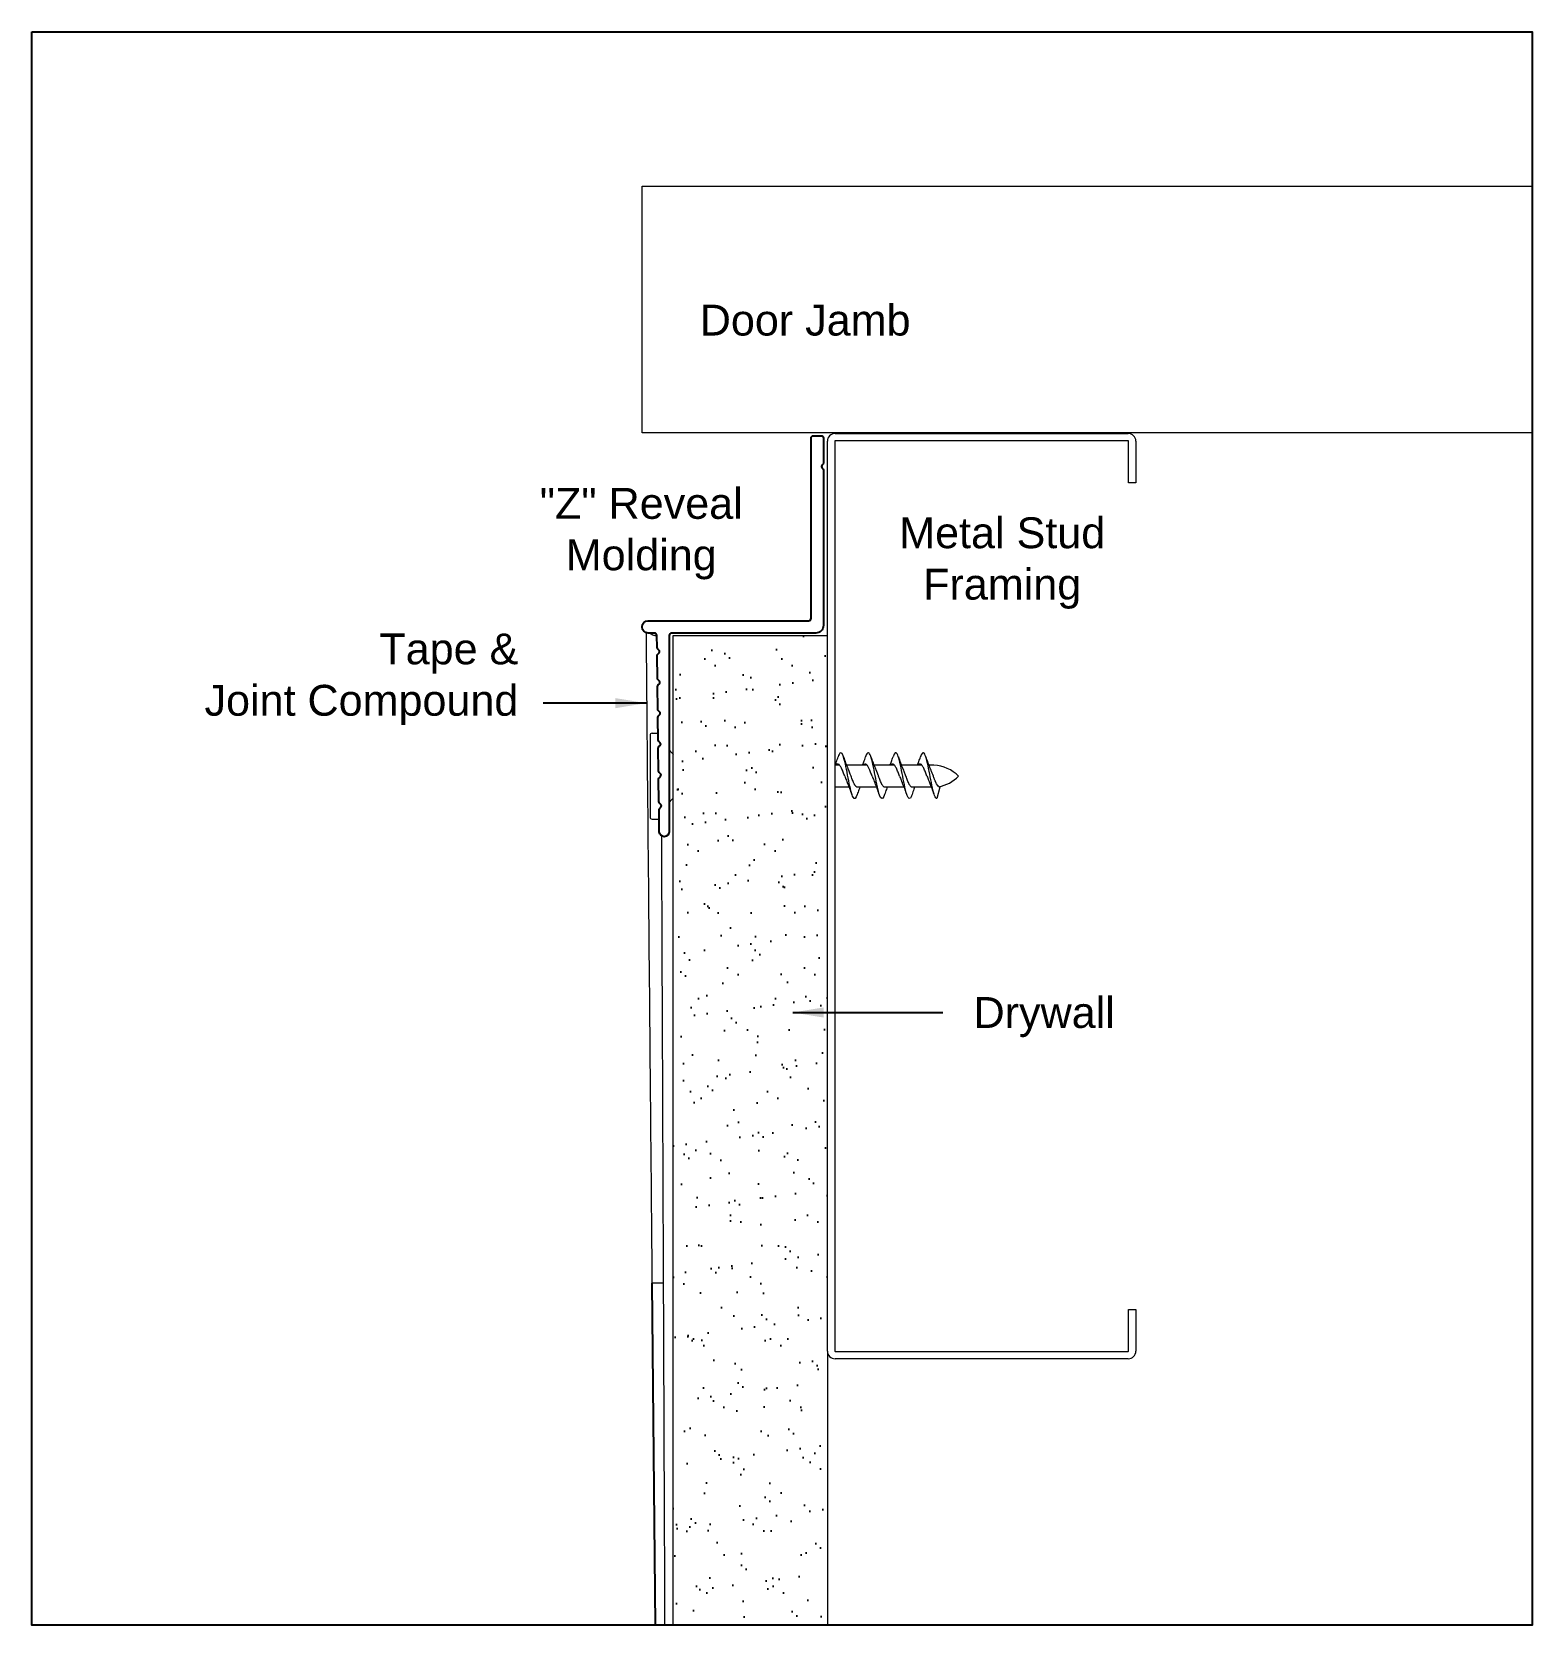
# Model space of a CAD drawing. Header units: inches. Extents: x -2.12 to 3.95, y 121.36 to 127.82.
import ezdxf

# ---------------------------------------------------------------- set-up
doc = ezdxf.new("R2010")
doc.units = ezdxf.units.IN
doc.header["$MEASUREMENT"] = 0
doc.layers.add('drmb', color=9, linetype='Continuous')
doc.layers.add('OBJECT', color=3, linetype='Continuous')
doc.styles.get("Standard").update_dxf_attribs({"font": 'ARIAL.TTF', "height": 0.125})
doc.dimstyles.get("Standard").update_dxf_attribs({"dimtxt": 0.125, "dimasz": 0.125, "dimexe": 0.125, "dimexo": 0.125, "dimgap": 0.125, "dimtad": 0, "dimtih": 1, "dimtoh": 1, "dimdec": 7, "dimzin": 0, "dimdsep": 46, "dimlunit": 4, "dimtxsty": 'Standard', "dimcen": 0.125, "dimclrd": 3, "dimclre": 3, "dimclrt": 7, "dimadec": 0, "dimazin": 0, "dimtfac": 1, "dimtdec": 7, "dimtofl": 0, "dimtmove": 0, "dimatfit": 3, "dimfxl": 0, "dimfrac": 2, "dimtolj": 1, "dimtzin": 0, "dimarcsym": 0})

msp = doc.modelspace()

# ---------------------------------------------------------------- hatches: boundary and pattern name
h = msp.add_hatch()
h.set_pattern_fill('AR-SAND', color=256, scale=0.1)
h.paths.add_polyline_path([(0.4741, 121.3636), (1.0991, 121.3636), (1.0991, 125.3742), (0.4741, 125.3742)])

# ---------------------------------------------------------------- linework, layer by layer
at = {"color": 0, "linetype": 'Continuous', "lineweight": 0}
for p, q in [((0.3486, 127.1959), (3.9545, 127.1959)), ((0.3486, 126.1959), (0.3486, 127.1959)), ((3.9545, 126.1959), (0.3486, 126.1959)), ((1.1304, 126.1933), (2.3178, 126.1933)), ((1.0991, 122.4746), (1.0991, 126.162)), ((1.1291, 126.162), (1.1291, 122.4746)), ((2.3178, 126.1633), (1.1304, 126.1633)), ((2.3191, 125.9933), (2.3191, 126.162)), ((2.3491, 126.162), (2.3491, 125.9933)), ((2.3491, 125.9933), (2.3191, 125.9933)), ((0.4741, 125.3742), (1.0991, 125.3742)), ((0.4741, 121.3636), (0.4741, 125.3742)), ((0.3807, 124.9703), (0.3807, 124.6383)), ((0.3887, 124.9783), (0.4131, 124.9783)), ((1.1487, 124.849), (1.1291, 124.849)), ((1.2598, 124.849), (1.1768, 124.849)), ((1.3709, 124.849), (1.2879, 124.849)), ((1.482, 124.849), (1.399, 124.849)), ((1.5307, 124.849), (1.5101, 124.849)), ((1.1881, 124.7596), (1.1291, 124.7596)), ((1.2992, 124.7596), (1.2214, 124.7596)), ((1.4103, 124.7596), (1.3325, 124.7596)), ((1.5214, 124.7596), (1.4436, 124.7596)), ((1.5547, 124.7596), (1.5426, 124.7136)), ((0.3887, 124.6303), (0.4174, 124.6303)), ((0.4354, 122.7498), (0.3884, 122.7498)), ((2.3191, 122.4746), (2.3191, 122.6433)), ((2.3191, 122.6433), (2.3491, 122.6433)), ((2.3491, 122.6433), (2.3491, 122.4746)), ((1.0991, 122.4746), (1.0991, 121.3636)), ((1.1304, 122.4733), (2.3178, 122.4733)), ((2.3178, 122.4433), (1.1304, 122.4433))]:
    msp.add_line(p, q, dxfattribs=at)
msp.add_line((0.3884, 122.7498), (0.4011, 121.3636))
msp.add_lwpolyline([(-2.1241, 127.8211), (3.9545, 127.8211), (3.9545, 121.3636), (-2.1241, 121.3636)], close=True)
for centre, radius, start, end in [((1.1304, 126.162), 0.0313, 90, 180), ((2.3178, 126.162), 0.0313, 0, 90), ((1.1304, 126.162), 0.0013, 90, 180), ((2.3178, 126.162), 0.0013, 0, 90), ((0.3887, 124.9703), 0.008, 90, 180), ((0.5947, 125.0183), 0.174, 218.25371, 226.10297), ((1.5243, 124.7004), 0.1487, 44.30966, 87.52106), ((1.5243, 124.9082), 0.1487, 280.05089, 315.69034), ((0.5947, 124.5903), 0.174, 133.89703, 141.74629), ((0.3887, 124.6383), 0.008, 180, 270), ((1.1304, 122.4746), 0.0313, 180, 270), ((1.1304, 122.4746), 0.0013, 180, 270), ((2.3178, 122.4746), 0.0013, 270, 0), ((2.3178, 122.4746), 0.0313, 270, 0)]:
    msp.add_arc(centre, radius, start, end, dxfattribs=at)
for points, knots in [([(0.3643, 125.3858), (0.369, 124.8776), (0.3752, 124.1996), (0.3814, 123.5201), (0.3828, 123.3687), (0.3846, 123.1739), (0.3851, 123.1139), (0.386, 123.0179), (0.3863, 122.981), (0.3869, 122.9159), (0.3872, 122.8893), (0.3876, 122.8383), (0.3878, 122.8174), (0.3881, 122.7812), (0.3883, 122.7635), (0.3884, 122.7516), (0.3884, 122.7507), (0.3884, 122.7498)], [0.115731, 0.115731, 0.115731, 0.115731, 2.296818, 2.296818, 2.853178, 2.853178, 3.077985, 3.077985, 3.227876, 3.227876, 3.365042, 3.365042, 3.536731, 3.536731, 3.763083, 3.763083, 3.784283, 3.784283, 3.784283, 3.784283]), ([(0.4082, 125.3724), (0.4071, 125.3725), (0.4059, 125.3726), (0.4003, 125.3733), (0.3962, 125.3744), (0.3876, 125.3781), (0.3833, 125.3808), (0.3794, 125.3842)], [0.09033627, 0.09033627, 0.09033627, 0.09033627, 0.09501025, 0.09501025, 0.11287516, 0.11287516, 0.13494472, 0.13494472, 0.13494472, 0.13494472]), ([(1.2202, 124.7304), (1.2145, 124.7136), (1.203, 124.7041), (1.1855, 124.782), (1.1676, 124.8847), (1.1535, 124.9081), (1.1453, 124.8899), (1.1431, 124.8831)], [18.234424, 18.234424, 18.234424, 18.234424, 19.186155, 20.195953, 21.20575, 22.215548, 22.594387, 22.594387, 22.594387, 22.594387]), ([(1.3311, 124.73), (1.3302, 124.7272), (1.3233, 124.7088), (1.3105, 124.713), (1.2926, 124.8069), (1.2777, 124.8842), (1.2658, 124.9033), (1.259, 124.8964), (1.2551, 124.8859), (1.2542, 124.8832)], [11.961784, 11.961784, 11.961784, 11.961784, 12.117572, 13.127369, 14.137167, 15.146965, 15.651863, 16.156762, 16.311198, 16.311198, 16.311198, 16.311198]), ([(1.4422, 124.7301), (1.4399, 124.7233), (1.4318, 124.7051), (1.4176, 124.7285), (1.3998, 124.8312), (1.3822, 124.9092), (1.3707, 124.8995), (1.3651, 124.8827)], [5.679932, 5.679932, 5.679932, 5.679932, 6.058786, 7.068583, 8.078381, 9.088179, 10.039166, 10.039166, 10.039166, 10.039166]), ([(1.5426, 124.7136), (1.5367, 124.7136), (1.5248, 124.7478), (1.5069, 124.8545), (1.4907, 124.9105), (1.4805, 124.8954), (1.4762, 124.8825)], [0, 0, 0, 0, 1.009798, 2.019595, 3.029393, 3.755236, 3.755236, 3.755236, 3.755236]), ([(1.1307, 124.849), (1.1323, 124.8529), (1.1338, 124.8569), (1.138, 124.8682), (1.1406, 124.8756), (1.1431, 124.8831)], [0.01566187, 0.01566187, 0.01566187, 0.01566187, 0.02909593, 0.02909593, 0.05317573, 0.05317573, 0.05317573, 0.05317573]), ([(1.1694, 124.8043), (1.1673, 124.81), (1.164, 124.8186), (1.1586, 124.8319), (1.1532, 124.8433), (1.1444, 124.8552), (1.1376, 124.8544), (1.133, 124.8492), (1.1328, 124.849)], [20.421467, 20.421467, 20.421467, 20.421467, 20.780395, 20.966362, 21.338295, 21.710229, 22.454097, 22.490094, 22.490094, 22.490094, 22.490094]), ([(1.2418, 124.849), (1.2435, 124.8532), (1.2452, 124.8576), (1.2494, 124.8689), (1.2518, 124.876), (1.2542, 124.8832)], [0.01542218, 0.01542218, 0.01542218, 0.01542218, 0.03004918, 0.03004918, 0.05307715, 0.05307715, 0.05307715, 0.05307715]), ([(1.2805, 124.8043), (1.2795, 124.8071), (1.2763, 124.8156), (1.2687, 124.8352), (1.2577, 124.8555), (1.2487, 124.8543), (1.2441, 124.8492), (1.2439, 124.849)], [14.138343, 14.138343, 14.138343, 14.138343, 14.311242, 14.683176, 15.427044, 16.170912, 16.206396, 16.206396, 16.206396, 16.206396]), ([(1.3064, 124.8044), (1.3059, 124.8059), (1.3016, 124.8173), (1.2973, 124.8284), (1.2936, 124.8361)], [14.0403375, 14.0403375, 14.0403375, 14.0403375, 14.1371669, 14.7672822, 14.7672822, 14.7672822, 14.7672822]), ([(1.3528, 124.849), (1.3548, 124.8538), (1.3566, 124.8587), (1.3607, 124.8699), (1.3629, 124.8763), (1.3651, 124.8827)], [0.01542779, 0.01542779, 0.01542779, 0.01542779, 0.03196157, 0.03196157, 0.0528165, 0.0528165, 0.0528165, 0.0528165]), ([(1.3916, 124.8043), (1.3906, 124.8071), (1.3874, 124.8156), (1.382, 124.8296), (1.3754, 124.8434), (1.3666, 124.8552), (1.3598, 124.8543), (1.3552, 124.8492), (1.355, 124.849)], [7.855043, 7.855043, 7.855043, 7.855043, 8.028057, 8.399991, 8.771925, 9.143859, 9.887726, 9.922061, 9.922061, 9.922061, 9.922061]), ([(1.4175, 124.8044), (1.4157, 124.8094), (1.4114, 124.8209), (1.4071, 124.8311), (1.4047, 124.836)], [7.7571521, 7.7571521, 7.7571521, 7.7571521, 8.0783811, 8.4818868, 8.4818868, 8.4818868, 8.4818868]), ([(1.464, 124.849), (1.466, 124.8539), (1.4679, 124.859), (1.472, 124.8702), (1.4741, 124.8763), (1.4762, 124.8825)], [0.01568658, 0.01568658, 0.01568658, 0.01568658, 0.03282849, 0.03282849, 0.05277882, 0.05277882, 0.05277882, 0.05277882]), ([(1.5027, 124.8043), (1.5006, 124.81), (1.4974, 124.8186), (1.492, 124.8319), (1.4865, 124.8433), (1.4777, 124.8552), (1.4709, 124.8544), (1.4663, 124.8492), (1.4661, 124.849)], [1.57191, 1.57191, 1.57191, 1.57191, 1.930839, 2.116806, 2.488739, 2.860673, 3.604541, 3.640554, 3.640554, 3.640554, 3.640554]), ([(1.5287, 124.8044), (1.5254, 124.8129), (1.5212, 124.8244), (1.517, 124.8338), (1.5159, 124.8359)], [1.4741157, 1.4741157, 1.4741157, 1.4741157, 2.0195953, 2.1941796, 2.1941796, 2.1941796, 2.1941796]), ([(1.1694, 124.8043), (1.1716, 124.7987), (1.1738, 124.793), (1.1772, 124.7845), (1.1785, 124.7815), (1.1805, 124.7772), (1.1811, 124.7757), (1.1819, 124.7743), (1.1819, 124.7742), (1.1819, 124.7742)], [-0.07508693, -0.07508693, -0.07508693, -0.07508693, -0.05678521, -0.05678521, -0.04573262, -0.04573262, -0.03993469, -0.03993469, -0.03959305, -0.03959305, -0.03959305, -0.03959305]), ([(1.2214, 124.7596), (1.2192, 124.7596), (1.217, 124.7607), (1.2135, 124.7641), (1.2122, 124.7657), (1.2103, 124.7688), (1.2096, 124.7699), (1.2084, 124.7721), (1.2078, 124.7732), (1.2066, 124.7756), (1.206, 124.777), (1.2041, 124.7812), (1.2029, 124.7841), (1.1996, 124.7926), (1.1974, 124.7985), (1.1953, 124.8043)], [-0.07508693, -0.07508693, -0.07508693, -0.07508693, -0.05678521, -0.05678521, -0.04573262, -0.04573262, -0.03993469, -0.03993469, -0.0351203, -0.0351203, -0.02941052, -0.02941052, -0.01879638, -0.01879638, 0, 0, 0, 0]), ([(1.2306, 124.7596), (1.2293, 124.7562), (1.228, 124.7528), (1.2245, 124.7432), (1.2223, 124.7368), (1.2202, 124.7304)], [0.02067014, 0.02067014, 0.02067014, 0.02067014, 0.03213988, 0.03213988, 0.05285111, 0.05285111, 0.05285111, 0.05285111]), ([(1.2805, 124.8043), (1.2827, 124.7987), (1.2849, 124.793), (1.2883, 124.7845), (1.2896, 124.7815), (1.2913, 124.7778), (1.2917, 124.777), (1.2921, 124.7761)], [-0.07508693, -0.07508693, -0.07508693, -0.07508693, -0.05678521, -0.05678521, -0.04573262, -0.04573262, -0.04237835, -0.04237835, -0.04237835, -0.04237835]), ([(1.3325, 124.7596), (1.3303, 124.7596), (1.3281, 124.7607), (1.3247, 124.7641), (1.3234, 124.7657), (1.3214, 124.7688), (1.3207, 124.7699), (1.3195, 124.7721), (1.3189, 124.7732), (1.3177, 124.7756), (1.3171, 124.777), (1.3152, 124.7812), (1.314, 124.7841), (1.3107, 124.7926), (1.3086, 124.7985), (1.3064, 124.8043)], [-0.07508693, -0.07508693, -0.07508693, -0.07508693, -0.05678521, -0.05678521, -0.04573262, -0.04573262, -0.03993469, -0.03993469, -0.0351203, -0.0351203, -0.02941052, -0.02941052, -0.01879638, -0.01879638, 0, 0, 0, 0]), ([(1.3416, 124.7596), (1.3405, 124.7568), (1.3395, 124.7539), (1.3359, 124.7442), (1.3334, 124.7371), (1.3311, 124.73)], [0.0207103, 0.0207103, 0.0207103, 0.0207103, 0.03024311, 0.03024311, 0.05317165, 0.05317165, 0.05317165, 0.05317165]), ([(1.3916, 124.8043), (1.3938, 124.7987), (1.396, 124.793), (1.3994, 124.7845), (1.4007, 124.7815), (1.4024, 124.7778), (1.4028, 124.7771), (1.4031, 124.7763)], [-0.07508693, -0.07508693, -0.07508693, -0.07508693, -0.05678521, -0.05678521, -0.04573262, -0.04573262, -0.04259598, -0.04259598, -0.04259598, -0.04259598]), ([(1.4436, 124.7596), (1.4414, 124.7596), (1.4392, 124.7607), (1.4358, 124.7641), (1.4345, 124.7657), (1.4325, 124.7688), (1.4318, 124.7699), (1.4306, 124.7721), (1.4301, 124.7732), (1.4288, 124.7756), (1.4282, 124.777), (1.4263, 124.7812), (1.4251, 124.7841), (1.4218, 124.7926), (1.4197, 124.7985), (1.4175, 124.8043)], [-0.07508693, -0.07508693, -0.07508693, -0.07508693, -0.05678521, -0.05678521, -0.04573262, -0.04573262, -0.03993469, -0.03993469, -0.0351203, -0.0351203, -0.02941052, -0.02941052, -0.01879638, -0.01879638, 0, 0, 0, 0]), ([(1.4527, 124.7596), (1.4518, 124.7572), (1.4508, 124.7547), (1.4472, 124.745), (1.4447, 124.7376), (1.4422, 124.7301)], [0.02089928, 0.02089928, 0.02089928, 0.02089928, 0.02909716, 0.02909716, 0.0531763, 0.0531763, 0.0531763, 0.0531763]), ([(1.5027, 124.8043), (1.5049, 124.7987), (1.5071, 124.793), (1.5106, 124.7845), (1.5118, 124.7815), (1.5135, 124.7779), (1.5138, 124.7772), (1.5141, 124.7766)], [-0.07508693, -0.07508693, -0.07508693, -0.07508693, -0.05678521, -0.05678521, -0.04573262, -0.04573262, -0.04295833, -0.04295833, -0.04295833, -0.04295833]), ([(1.5418, 124.7731), (1.5406, 124.7753), (1.5393, 124.7777), (1.5376, 124.7814), (1.5372, 124.7823), (1.5363, 124.7843), (1.5359, 124.7853), (1.5351, 124.7872), (1.5348, 124.788), (1.534, 124.79), (1.5336, 124.7911), (1.5323, 124.7943), (1.5315, 124.7965), (1.5307, 124.7986)], [-0.0315676, -0.0315676, -0.0315676, -0.0315676, -0.02108316, -0.02108316, -0.01735815, -0.01735815, -0.01378387, -0.01378387, -0.01072201, -0.01072201, -0.00700992, -0.00700992, 0, 0, 0, 0]), ([(0.4354, 122.7498), (0.4354, 122.7565), (0.4354, 122.7676), (0.4352, 122.8002), (0.4351, 122.8224), (0.4349, 122.8781), (0.4348, 122.9051), (0.4345, 122.9672), (0.4344, 122.9997), (0.4341, 123.0787), (0.4339, 123.125), (0.4333, 123.2531), (0.433, 123.3388), (0.4319, 123.6082), (0.431, 123.8183), (0.4295, 124.1888), (0.4287, 124.3765), (0.428, 124.562)], [5.785047, 5.785047, 5.785047, 5.785047, 5.980117, 5.980117, 6.146172, 6.146172, 6.257946, 6.257946, 6.361334, 6.361334, 6.496175, 6.496175, 6.746901, 6.746901, 7.382931, 7.382931, 7.987561, 7.987561, 7.987561, 7.987561]), ([(0.4411, 121.3636), (0.4407, 121.4732), (0.4402, 121.5896), (0.4386, 121.9825), (0.4375, 122.2454), (0.4365, 122.4936), (0.4362, 122.5712), (0.4356, 122.6975), (0.4355, 122.7276), (0.4354, 122.7475), (0.4354, 122.7498), (0.4354, 122.7498)], [2.795772, 2.795772, 2.795772, 2.795772, 3.276031, 3.276031, 4.247432, 4.247432, 4.612145, 4.612145, 4.994237, 4.994237, 5.192296, 5.192296, 5.192296, 5.192296])]:
    msp.add_open_spline(points, degree=3, knots=knots, dxfattribs=at)
for points in [[(1.1646, 124.8825), (1.1701, 124.8662), (1.1759, 124.85), (1.1825, 124.8361)], [(1.1953, 124.8043), (1.191, 124.8157), (1.1868, 124.8272), (1.1825, 124.8361)], [(1.2756, 124.8831), (1.281, 124.8667), (1.2868, 124.8501), (1.2936, 124.8361)], [(1.3866, 124.8832), (1.3921, 124.8667), (1.398, 124.8501), (1.4047, 124.836)], [(1.4978, 124.8829), (1.5033, 124.8664), (1.5092, 124.8498), (1.5159, 124.8359)], [(1.1986, 124.73), (1.1933, 124.7462), (1.1875, 124.7625), (1.1809, 124.7763)], [(1.2225, 124.7596), (1.2221, 124.7596), (1.2218, 124.7596), (1.2214, 124.7596)], [(1.3096, 124.7301), (1.3043, 124.7462), (1.2986, 124.7623), (1.2921, 124.7761)], [(1.4206, 124.7307), (1.4153, 124.7467), (1.4096, 124.7626), (1.4031, 124.7763)], [(1.5318, 124.7306), (1.5264, 124.7467), (1.5206, 124.763), (1.5141, 124.7766)], [(1.5307, 124.7986), (1.53, 124.8005), (1.5293, 124.8024), (1.5287, 124.8043)], [(1.5547, 124.7596), (1.5504, 124.7602), (1.5461, 124.7652), (1.5419, 124.7731)]]:
    msp.add_open_spline(points, degree=3, dxfattribs=at)
at = {"layer": 'OBJECT'}
msp.add_lwpolyline([(0.4201, 125.0642), (0.4148, 125.0694, -0.195687), (0.4119, 125.0764), (0.4108, 125.1673, -0.202142), (0.4137, 125.1745), (0.4185, 125.1793, 0.414214), (0.4185, 125.1892), (0.4133, 125.1944, -0.195687), (0.4104, 125.2014), (0.4092, 125.2923, -0.202142), (0.4122, 125.2995), (0.417, 125.3043, 0.414214), (0.417, 125.3142), (0.4117, 125.3194, -0.195687), (0.4088, 125.3264), (0.4082, 125.3744, 0.410581), (0.3982, 125.3842), (0.3731, 125.3842, -1), (0.3731, 125.4342), (1.0231, 125.4342, 0.414214), (1.0331, 125.4442), (1.0331, 126.1742, -0.414214), (1.0431, 126.1842), (1.0731, 126.1842, -0.414214), (1.0831, 126.1742), (1.0831, 126.0742, -0.250492), (1.0786, 126.0659, 0.534522), (1.0786, 126.0526, -0.250492), (1.0831, 126.0443), (1.0831, 125.4152, -0.414214), (1.0521, 125.3842), (0.4681, 125.3842, 0.414214), (0.4581, 125.3742), (0.4581, 124.5792, -0.993809), (0.4181, 124.579), (0.417, 124.6673, -0.202142), (0.4199, 124.6745), (0.4247, 124.6793, 0.414214), (0.4247, 124.6892), (0.4195, 124.6944, -0.195687), (0.4166, 124.7014), (0.4154, 124.7923, -0.202142), (0.4184, 124.7995), (0.4232, 124.8043, 0.414214), (0.4232, 124.8142), (0.4179, 124.8194, -0.195687), (0.415, 124.8264), (0.4139, 124.9173, -0.202142), (0.4168, 124.9245), (0.4216, 124.9293, 0.414214), (0.4216, 124.9392), (0.4164, 124.9444, -0.195687), (0.4135, 124.9514), (0.4123, 125.0423, -0.202142), (0.4153, 125.0495), (0.4201, 125.0543, 0.414214)], format="xyb", close=True, dxfattribs=at)

# ---------------------------------------------------------------- texts
at = {"char_height": 0.125, "width": 1.453344, "attachment_point": 5}
for s, insert in [('Door Jamb', (1.0091, 126.6519)), ('"Z" Reveal\\PMolding', (0.3449, 125.7869)), ('Metal Stud\\PFraming', (1.8075, 125.6679))]:
    msp.add_mtext(s, dxfattribs=dict(at, insert=insert))
at = {"insert": (-0.1531, 125.0118), "char_height": 0.125, "attachment_point": 9}
msp.add_mtext('Tape & \\PJoint Compound', dxfattribs=at)
at = {"layer": 'drmb', "color": 7, "insert": (1.6914, 123.9091), "char_height": 0.125, "attachment_point": 1}
msp.add_mtext('Drywall', dxfattribs=at)

# ---------------------------------------------------------------- leaders
at = {"layer": 'drmb'}
msp.add_leader([(0.3645, 125.1004), (-0.0523, 125.1004)], dimstyle='Standard', override={"dimgap": 0.125, "dimtad": 0}, dxfattribs=at)
at = {"layer": 'drmb', "annotation_type": 0, "has_hookline": 1, "hookline_direction": 0, "text_width": 0.5466}
msp.add_leader([(0.959, 123.8466), (1.5664, 123.8466)], dimstyle='Standard', override={"dimgap": 0.125, "dimtad": 0}, dxfattribs=at)

doc.saveas('drawing.dxf')
